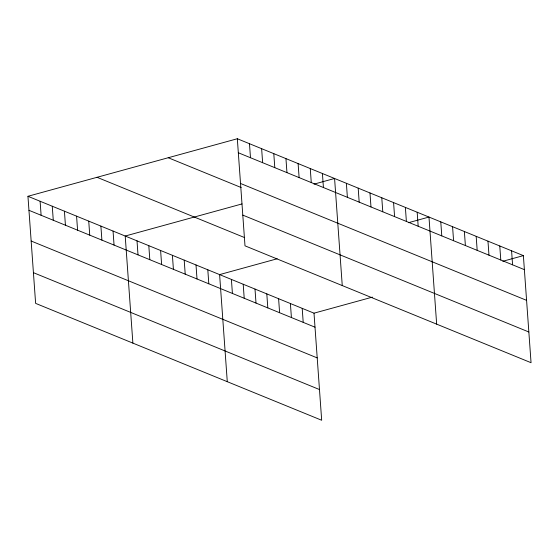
<?xml version="1.0" encoding="UTF-8"?>
<svg xmlns="http://www.w3.org/2000/svg" width="559" height="559" viewBox="0 0 559 559"><rect width="100%" height="100%" fill="white"/><g stroke="black" fill="none" stroke-linecap="round" stroke-linejoin="round"><path stroke-width="0.84" d="M27.95 196.293L314.004 313.173L321.677 420.256L35.622 303.376L27.95 196.293L237.323 138.744L523.378 255.624L531.05 362.707L244.996 245.827L237.323 138.744M242.026 203.923L125.209 236.031L132.881 343.114M314.018 184.135L334.582 178.482L342.255 285.565M277.18 258.775L219.603 274.602L227.282 381.685M408.412 222.706L428.977 217.053L436.656 324.136M314.004 313.173L372.406 297.122M502.814 261.277L523.378 255.624M238.323 152.761L524.377 269.641M240.524 183.471L526.578 300.351M168.231 157.736L241.174 187.538M242.795 215.11L528.849 331.997M97.042 177.301L244.646 237.61M28.956 210.31L315.01 327.19M31.157 241.02L317.212 357.9M33.421 272.666L319.475 389.546M511.576 250.802L512.582 264.819M499.774 245.981L500.78 259.998M487.972 241.16L488.978 255.177M476.177 236.338L477.183 250.355M464.375 231.517L465.381 245.534M452.573 226.695L453.58 240.712M440.778 221.874L441.778 235.891M417.175 212.231L418.181 226.248M405.38 207.41L406.379 221.427M393.578 202.589L394.584 216.606M381.776 197.767L382.782 211.784M369.981 192.946L370.98 206.963M358.179 188.124L359.185 202.141M346.377 183.303L347.384 197.32M322.424 173.514L323.423 187.531M310.266 168.545L311.272 182.562M298.108 163.584L299.114 177.594M302.202 308.351L303.209 322.368M285.949 158.616L286.956 172.626M290.401 303.53L291.407 317.547M273.791 153.648L274.797 167.665M278.606 298.709L279.612 312.726M261.633 148.68L262.639 162.697M266.804 293.887L267.81 307.904M249.482 143.712L250.481 157.729M255.002 289.066L256.008 303.083M243.207 284.245L244.213 298.261M231.405 279.423L232.411 293.44M207.808 269.78L208.807 283.797M196.006 264.959L197.013 278.976M184.204 260.138L185.211 274.155M172.41 255.316L173.409 269.333M160.608 250.495L161.614 264.512M148.806 245.674L149.812 259.69M137.011 240.852L138.01 254.869M113.051 231.07L114.057 245.08M100.893 226.102L101.899 240.111M88.734 221.133L89.74 235.15M76.576 216.165L77.582 230.182M64.425 211.197L65.424 225.214M52.266 206.229L53.273 220.246M40.108 201.261L41.114 215.278"/></g></svg>
